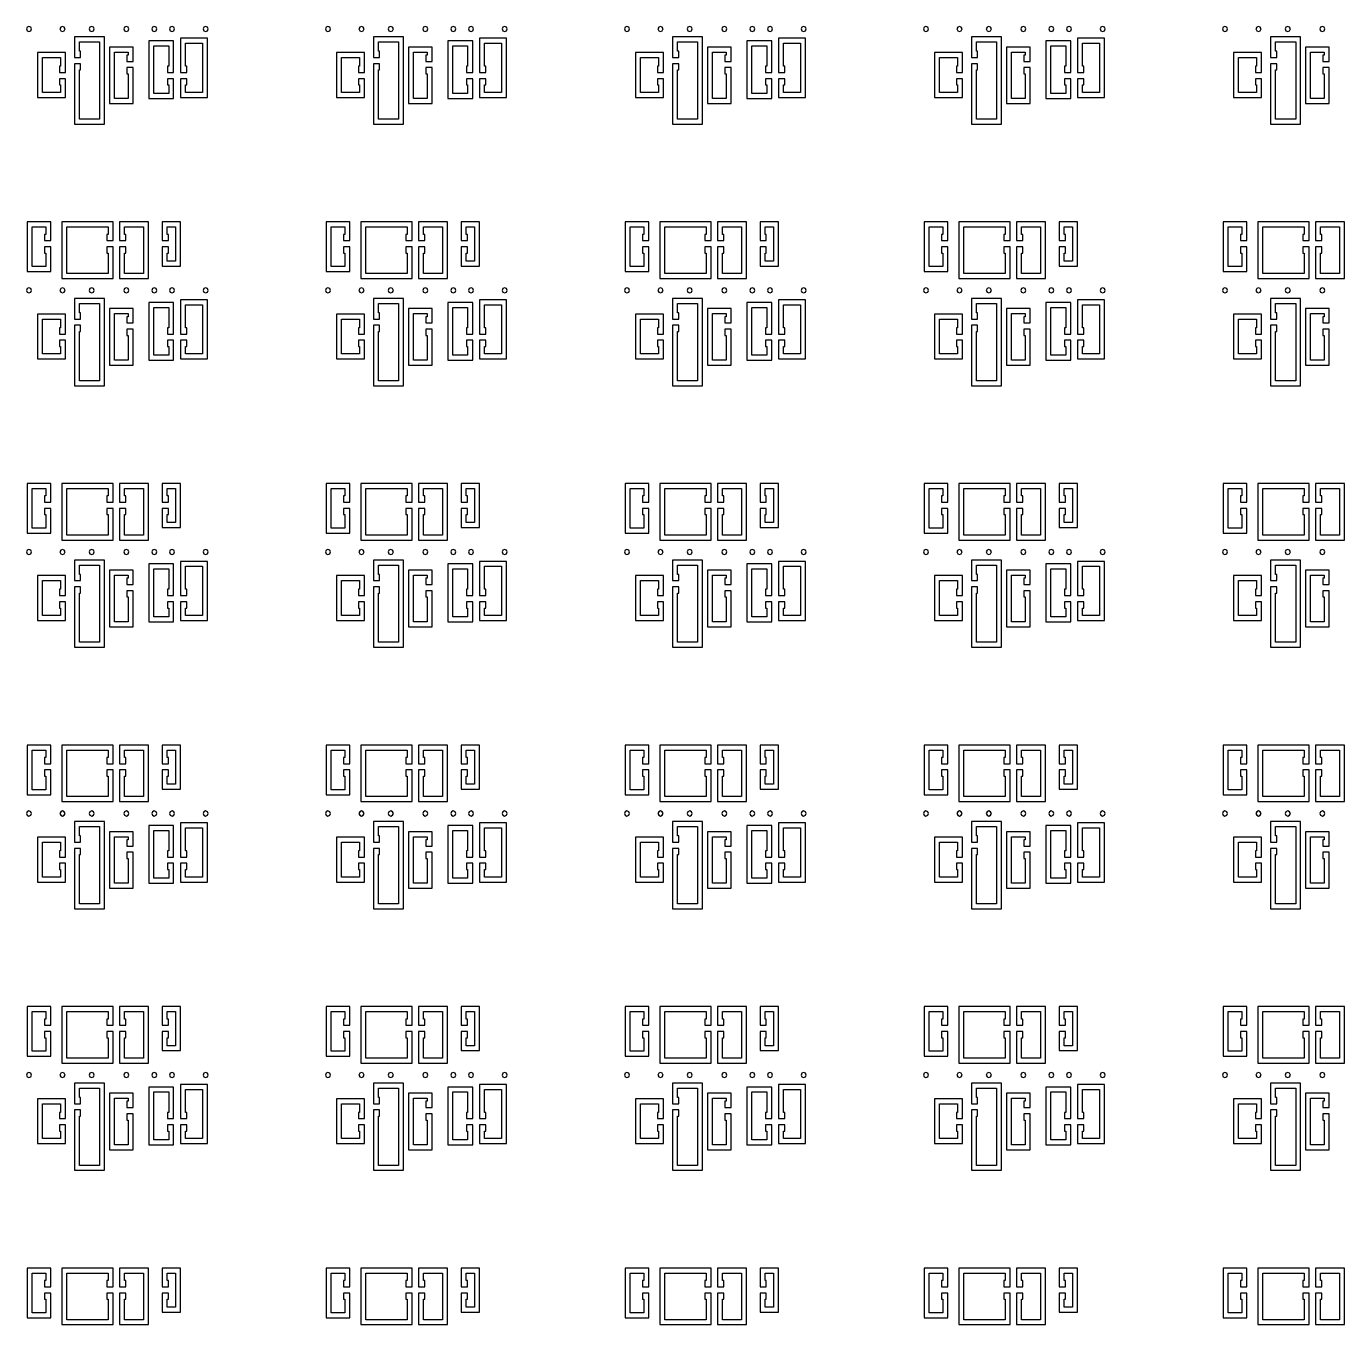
# Model space of a CAD drawing. Extents: x -100 to 100, y -100 to 100.
# Drawn here: x -16.41 to 9.39, y -50.99 to -25.56 of the extents above; entities that cross this region are included whole.
import ezdxf

# ---------------------------------------------------------------- set-up
doc = ezdxf.new("R2010")
doc.units = 0
doc.layers.add('L3', color=7, linetype='continuous')

# ---------------------------------------------------------------- blocks, each defined once
blk = doc.blocks.new('LDI_XFB44-1600-011_L3_B1')
at = {"layer": 'L3'}
for points in [[(-16.302, -55.876), (-16.302, -55.098), (-16.033, -55.098), (-16.033, -55.244), (-16.057, -55.244), (-16.057, -55.366), (-15.935, -55.366), (-15.935, -55), (-16.4, -55), (-16.4, -55.973), (-15.935, -55.973), (-15.935, -55.488), (-16.057, -55.488), (-16.057, -55.61), (-16.033, -55.61), (-16.033, -55.876), (-16.302, -55.876)], [(-14.814, -56.01), (-15.624, -56.01), (-15.624, -55.098), (-14.814, -55.098), (-14.814, -55.244), (-14.839, -55.244), (-14.839, -55.366), (-14.717, -55.366), (-14.717, -55), (-15.721, -55), (-15.721, -56.107), (-14.717, -56.107), (-14.717, -55.488), (-14.839, -55.488), (-14.839, -55.61), (-14.814, -55.61), (-14.814, -56.01)], [(-14.491, -56.01), (-14.491, -55.61), (-14.467, -55.61), (-14.467, -55.488), (-14.589, -55.488), (-14.589, -56.107), (-14.02, -56.107), (-14.02, -55), (-14.589, -55), (-14.589, -55.366), (-14.467, -55.366), (-14.467, -55.244), (-14.491, -55.244), (-14.491, -55.098), (-14.118, -55.098), (-14.118, -56.01), (-14.491, -56.01)], [(-13.658, -55.766), (-13.658, -55.61), (-13.634, -55.61), (-13.634, -55.488), (-13.756, -55.488), (-13.756, -55.863), (-13.395, -55.863), (-13.395, -55), (-13.756, -55), (-13.756, -55.366), (-13.634, -55.366), (-13.634, -55.244), (-13.658, -55.244), (-13.658, -55.098), (-13.492, -55.098), (-13.492, -55.766), (-13.658, -55.766)], [(-10.449, -55.876), (-10.449, -55.098), (-10.179, -55.098), (-10.179, -55.244), (-10.203, -55.244), (-10.203, -55.366), (-10.081, -55.366), (-10.081, -55), (-10.546, -55), (-10.546, -55.973), (-10.081, -55.973), (-10.081, -55.488), (-10.203, -55.488), (-10.203, -55.61), (-10.179, -55.61), (-10.179, -55.876), (-10.449, -55.876)], [(-8.961, -56.01), (-9.77, -56.01), (-9.77, -55.098), (-8.961, -55.098), (-8.961, -55.244), (-8.985, -55.244), (-8.985, -55.366), (-8.863, -55.366), (-8.863, -55), (-9.868, -55), (-9.868, -56.107), (-8.863, -56.107), (-8.863, -55.488), (-8.985, -55.488), (-8.985, -55.61), (-8.961, -55.61), (-8.961, -56.01)], [(-8.638, -56.01), (-8.638, -55.61), (-8.613, -55.61), (-8.613, -55.488), (-8.735, -55.488), (-8.735, -56.107), (-8.167, -56.107), (-8.167, -55), (-8.735, -55), (-8.735, -55.366), (-8.613, -55.366), (-8.613, -55.244), (-8.638, -55.244), (-8.638, -55.098), (-8.264, -55.098), (-8.264, -56.01), (-8.638, -56.01)], [(-7.805, -55.766), (-7.805, -55.61), (-7.78, -55.61), (-7.78, -55.488), (-7.902, -55.488), (-7.902, -55.863), (-7.541, -55.863), (-7.541, -55), (-7.902, -55), (-7.902, -55.366), (-7.78, -55.366), (-7.78, -55.244), (-7.805, -55.244), (-7.805, -55.098), (-7.638, -55.098), (-7.638, -55.766), (-7.805, -55.766)], [(-4.595, -55.876), (-4.595, -55.098), (-4.325, -55.098), (-4.325, -55.244), (-4.35, -55.244), (-4.35, -55.366), (-4.228, -55.366), (-4.228, -55), (-4.693, -55), (-4.693, -55.973), (-4.228, -55.973), (-4.228, -55.488), (-4.35, -55.488), (-4.35, -55.61), (-4.325, -55.61), (-4.325, -55.876), (-4.595, -55.876)], [(-3.107, -56.01), (-3.916, -56.01), (-3.916, -55.098), (-3.107, -55.098), (-3.107, -55.244), (-3.131, -55.244), (-3.131, -55.366), (-3.01, -55.366), (-3.01, -55), (-4.014, -55), (-4.014, -56.107), (-3.01, -56.107), (-3.01, -55.488), (-3.131, -55.488), (-3.131, -55.61), (-3.107, -55.61), (-3.107, -56.01)], [(-2.784, -56.01), (-2.784, -55.61), (-2.76, -55.61), (-2.76, -55.488), (-2.882, -55.488), (-2.882, -56.107), (-2.313, -56.107), (-2.313, -55), (-2.882, -55), (-2.882, -55.366), (-2.76, -55.366), (-2.76, -55.244), (-2.784, -55.244), (-2.784, -55.098), (-2.411, -55.098), (-2.411, -56.01), (-2.784, -56.01)], [(-1.951, -55.766), (-1.951, -55.61), (-1.927, -55.61), (-1.927, -55.488), (-2.049, -55.488), (-2.049, -55.863), (-1.687, -55.863), (-1.687, -55), (-2.049, -55), (-2.049, -55.366), (-1.927, -55.366), (-1.927, -55.244), (-1.951, -55.244), (-1.951, -55.098), (-1.785, -55.098), (-1.785, -55.766), (-1.951, -55.766)], [(1.259, -55.876), (1.259, -55.098), (1.528, -55.098), (1.528, -55.244), (1.504, -55.244), (1.504, -55.366), (1.626, -55.366), (1.626, -55), (1.161, -55), (1.161, -55.973), (1.626, -55.973), (1.626, -55.488), (1.504, -55.488), (1.504, -55.61), (1.528, -55.61), (1.528, -55.876), (1.259, -55.876)], [(2.747, -56.01), (1.937, -56.01), (1.937, -55.098), (2.747, -55.098), (2.747, -55.244), (2.722, -55.244), (2.722, -55.366), (2.844, -55.366), (2.844, -55), (1.84, -55), (1.84, -56.107), (2.844, -56.107), (2.844, -55.488), (2.722, -55.488), (2.722, -55.61), (2.747, -55.61), (2.747, -56.01)], [(3.07, -56.01), (3.07, -55.61), (3.094, -55.61), (3.094, -55.488), (2.972, -55.488), (2.972, -56.107), (3.541, -56.107), (3.541, -55), (2.972, -55), (2.972, -55.366), (3.094, -55.366), (3.094, -55.244), (3.07, -55.244), (3.07, -55.098), (3.443, -55.098), (3.443, -56.01), (3.07, -56.01)], [(3.903, -55.766), (3.903, -55.61), (3.927, -55.61), (3.927, -55.488), (3.805, -55.488), (3.805, -55.863), (4.166, -55.863), (4.166, -55), (3.805, -55), (3.805, -55.366), (3.927, -55.366), (3.927, -55.244), (3.903, -55.244), (3.903, -55.098), (4.069, -55.098), (4.069, -55.766), (3.903, -55.766)], [(7.112, -55.876), (7.112, -55.098), (7.382, -55.098), (7.382, -55.244), (7.358, -55.244), (7.358, -55.366), (7.48, -55.366), (7.48, -55), (7.015, -55), (7.015, -55.973), (7.48, -55.973), (7.48, -55.488), (7.358, -55.488), (7.358, -55.61), (7.382, -55.61), (7.382, -55.876), (7.112, -55.876)], [(8.6, -56.01), (7.791, -56.01), (7.791, -55.098), (8.6, -55.098), (8.6, -55.244), (8.576, -55.244), (8.576, -55.366), (8.698, -55.366), (8.698, -55), (7.693, -55), (7.693, -56.107), (8.698, -56.107), (8.698, -55.488), (8.576, -55.488), (8.576, -55.61), (8.6, -55.61), (8.6, -56.01)], [(8.923, -56.01), (8.923, -55.61), (8.948, -55.61), (8.948, -55.488), (8.826, -55.488), (8.826, -56.107), (9.394, -56.107), (9.394, -55), (8.826, -55), (8.826, -55.366), (8.948, -55.366), (8.948, -55.244), (8.923, -55.244), (8.923, -55.098), (9.297, -55.098), (9.297, -56.01), (8.923, -56.01)], [(-16.399, -56.377), (-16.363, -56.391), (-16.328, -56.377), (-16.313, -56.341), (-16.328, -56.306), (-16.363, -56.292), (-16.399, -56.306), (-16.413, -56.341), (-16.399, -56.377)], [(-15.756, -56.341), (-15.741, -56.377), (-15.706, -56.391), (-15.671, -56.377), (-15.656, -56.341), (-15.671, -56.306), (-15.706, -56.292), (-15.741, -56.306), (-15.756, -56.341)], [(-15.472, -57.024), (-15.472, -58.207), (-14.881, -58.207), (-14.881, -56.5), (-15.472, -56.5), (-15.472, -56.902), (-15.351, -56.902), (-15.351, -56.78), (-15.375, -56.78), (-15.375, -56.598), (-14.979, -56.598), (-14.979, -58.11), (-15.375, -58.11), (-15.375, -57.146), (-15.351, -57.146), (-15.351, -57.024), (-15.472, -57.024)], [(-15.168, -56.377), (-15.133, -56.391), (-15.098, -56.377), (-15.083, -56.341), (-15.098, -56.306), (-15.133, -56.292), (-15.168, -56.306), (-15.183, -56.341), (-15.168, -56.377)], [(-14.421, -56.377), (-14.406, -56.341), (-14.421, -56.306), (-14.456, -56.292), (-14.491, -56.306), (-14.506, -56.341), (-14.491, -56.377), (-14.456, -56.391), (-14.421, -56.377)], [(-13.96, -56.341), (-13.945, -56.377), (-13.91, -56.391), (-13.874, -56.377), (-13.86, -56.341), (-13.874, -56.306), (-13.91, -56.292), (-13.945, -56.306), (-13.96, -56.341)], [(-13.597, -56.306), (-13.612, -56.341), (-13.597, -56.377), (-13.562, -56.391), (-13.527, -56.377), (-13.512, -56.341), (-13.527, -56.306), (-13.562, -56.292), (-13.597, -56.306)], [(-12.87, -56.306), (-12.905, -56.292), (-12.94, -56.306), (-12.955, -56.341), (-12.94, -56.377), (-12.905, -56.391), (-12.87, -56.377), (-12.855, -56.341), (-12.87, -56.306)], [(-10.545, -56.377), (-10.51, -56.391), (-10.474, -56.377), (-10.46, -56.341), (-10.474, -56.306), (-10.51, -56.292), (-10.545, -56.306), (-10.56, -56.341), (-10.545, -56.377)], [(-9.902, -56.341), (-9.888, -56.377), (-9.853, -56.391), (-9.817, -56.377), (-9.803, -56.341), (-9.817, -56.306), (-9.853, -56.292), (-9.888, -56.306), (-9.902, -56.341)], [(-9.619, -57.024), (-9.619, -58.207), (-9.028, -58.207), (-9.028, -56.5), (-9.619, -56.5), (-9.619, -56.902), (-9.497, -56.902), (-9.497, -56.78), (-9.521, -56.78), (-9.521, -56.598), (-9.125, -56.598), (-9.125, -58.11), (-9.521, -58.11), (-9.521, -57.146), (-9.497, -57.146), (-9.497, -57.024), (-9.619, -57.024)], [(-9.315, -56.377), (-9.279, -56.391), (-9.244, -56.377), (-9.229, -56.341), (-9.244, -56.306), (-9.279, -56.292), (-9.315, -56.306), (-9.329, -56.341), (-9.315, -56.377)], [(-8.567, -56.377), (-8.553, -56.341), (-8.567, -56.306), (-8.603, -56.292), (-8.638, -56.306), (-8.652, -56.341), (-8.638, -56.377), (-8.603, -56.391), (-8.567, -56.377)], [(-8.106, -56.341), (-8.091, -56.377), (-8.056, -56.391), (-8.021, -56.377), (-8.006, -56.341), (-8.021, -56.306), (-8.056, -56.292), (-8.091, -56.306), (-8.106, -56.341)], [(-7.744, -56.306), (-7.758, -56.341), (-7.744, -56.377), (-7.708, -56.391), (-7.673, -56.377), (-7.659, -56.341), (-7.673, -56.306), (-7.708, -56.292), (-7.744, -56.306)], [(-7.016, -56.306), (-7.051, -56.292), (-7.087, -56.306), (-7.101, -56.341), (-7.087, -56.377), (-7.051, -56.391), (-7.016, -56.377), (-7.001, -56.341), (-7.016, -56.306)], [(-4.691, -56.377), (-4.656, -56.391), (-4.621, -56.377), (-4.606, -56.341), (-4.621, -56.306), (-4.656, -56.292), (-4.691, -56.306), (-4.706, -56.341), (-4.691, -56.377)], [(-4.049, -56.341), (-4.034, -56.377), (-3.999, -56.391), (-3.964, -56.377), (-3.949, -56.341), (-3.964, -56.306), (-3.999, -56.292), (-4.034, -56.306), (-4.049, -56.341)], [(-3.765, -57.024), (-3.765, -58.207), (-3.174, -58.207), (-3.174, -56.5), (-3.765, -56.5), (-3.765, -56.902), (-3.643, -56.902), (-3.643, -56.78), (-3.668, -56.78), (-3.668, -56.598), (-3.272, -56.598), (-3.272, -58.11), (-3.668, -58.11), (-3.668, -57.146), (-3.643, -57.146), (-3.643, -57.024), (-3.765, -57.024)], [(-3.461, -56.377), (-3.426, -56.391), (-3.39, -56.377), (-3.376, -56.341), (-3.39, -56.306), (-3.426, -56.292), (-3.461, -56.306), (-3.476, -56.341), (-3.461, -56.377)], [(-2.714, -56.377), (-2.699, -56.341), (-2.714, -56.306), (-2.749, -56.292), (-2.784, -56.306), (-2.799, -56.341), (-2.784, -56.377), (-2.749, -56.391), (-2.714, -56.377)], [(-2.252, -56.341), (-2.238, -56.377), (-2.202, -56.391), (-2.167, -56.377), (-2.152, -56.341), (-2.167, -56.306), (-2.202, -56.292), (-2.238, -56.306), (-2.252, -56.341)], [(-1.89, -56.306), (-1.905, -56.341), (-1.89, -56.377), (-1.855, -56.391), (-1.82, -56.377), (-1.805, -56.341), (-1.82, -56.306), (-1.855, -56.292), (-1.89, -56.306)], [(-1.162, -56.306), (-1.198, -56.292), (-1.233, -56.306), (-1.248, -56.341), (-1.233, -56.377), (-1.198, -56.391), (-1.162, -56.377), (-1.148, -56.341), (-1.162, -56.306)], [(1.162, -56.377), (1.198, -56.391), (1.233, -56.377), (1.248, -56.341), (1.233, -56.306), (1.198, -56.292), (1.162, -56.306), (1.148, -56.341), (1.162, -56.377)], [(1.805, -56.341), (1.82, -56.377), (1.855, -56.391), (1.89, -56.377), (1.905, -56.341), (1.89, -56.306), (1.855, -56.292), (1.82, -56.306), (1.805, -56.341)], [(2.088, -57.024), (2.088, -58.207), (2.68, -58.207), (2.68, -56.5), (2.088, -56.5), (2.088, -56.902), (2.21, -56.902), (2.21, -56.78), (2.186, -56.78), (2.186, -56.598), (2.582, -56.598), (2.582, -58.11), (2.186, -58.11), (2.186, -57.146), (2.21, -57.146), (2.21, -57.024), (2.088, -57.024)], [(2.393, -56.377), (2.428, -56.391), (2.463, -56.377), (2.478, -56.341), (2.463, -56.306), (2.428, -56.292), (2.393, -56.306), (2.378, -56.341), (2.393, -56.377)], [(3.14, -56.377), (3.155, -56.341), (3.14, -56.306), (3.105, -56.292), (3.07, -56.306), (3.055, -56.341), (3.07, -56.377), (3.105, -56.391), (3.14, -56.377)], [(3.601, -56.341), (3.616, -56.377), (3.651, -56.391), (3.687, -56.377), (3.701, -56.341), (3.687, -56.306), (3.651, -56.292), (3.616, -56.306), (3.601, -56.341)], [(3.964, -56.306), (3.949, -56.341), (3.964, -56.377), (3.999, -56.391), (4.034, -56.377), (4.049, -56.341), (4.034, -56.306), (3.999, -56.292), (3.964, -56.306)], [(4.691, -56.306), (4.656, -56.292), (4.621, -56.306), (4.606, -56.341), (4.621, -56.377), (4.656, -56.391), (4.691, -56.377), (4.706, -56.341), (4.691, -56.306)], [(7.016, -56.377), (7.051, -56.391), (7.087, -56.377), (7.101, -56.341), (7.087, -56.306), (7.051, -56.292), (7.016, -56.306), (7.001, -56.341), (7.016, -56.377)], [(7.659, -56.341), (7.673, -56.377), (7.708, -56.391), (7.744, -56.377), (7.758, -56.341), (7.744, -56.306), (7.708, -56.292), (7.673, -56.306), (7.659, -56.341)], [(7.942, -57.024), (7.942, -58.207), (8.533, -58.207), (8.533, -56.5), (7.942, -56.5), (7.942, -56.902), (8.064, -56.902), (8.064, -56.78), (8.04, -56.78), (8.04, -56.598), (8.436, -56.598), (8.436, -58.11), (8.04, -58.11), (8.04, -57.146), (8.064, -57.146), (8.064, -57.024), (7.942, -57.024)], [(8.246, -56.377), (8.282, -56.391), (8.317, -56.377), (8.332, -56.341), (8.317, -56.306), (8.282, -56.292), (8.246, -56.306), (8.232, -56.341), (8.246, -56.377)], [(8.994, -56.377), (9.008, -56.341), (8.994, -56.306), (8.958, -56.292), (8.923, -56.306), (8.909, -56.341), (8.923, -56.377), (8.958, -56.391), (8.994, -56.377)], [(-14.445, -57.1), (-14.445, -57.222), (-14.421, -57.222), (-14.421, -57.707), (-14.688, -57.707), (-14.688, -56.795), (-14.421, -56.795), (-14.421, -56.856), (-14.445, -56.856), (-14.445, -56.978), (-14.323, -56.978), (-14.323, -56.698), (-14.785, -56.698), (-14.785, -57.805), (-14.323, -57.805), (-14.323, -57.1), (-14.445, -57.1)], [(-13.627, -56.673), (-13.627, -57.073), (-13.652, -57.073), (-13.652, -57.195), (-13.53, -57.195), (-13.53, -56.576), (-14.018, -56.576), (-14.018, -57.707), (-13.53, -57.707), (-13.53, -57.317), (-13.652, -57.317), (-13.652, -57.439), (-13.627, -57.439), (-13.627, -57.61), (-13.921, -57.61), (-13.921, -56.673), (-13.627, -56.673)], [(-13.297, -57.073), (-13.297, -56.622), (-12.966, -56.622), (-12.966, -57.585), (-13.297, -57.585), (-13.297, -57.439), (-13.272, -57.439), (-13.272, -57.317), (-13.394, -57.317), (-13.394, -57.683), (-12.868, -57.683), (-12.868, -56.525), (-13.394, -56.525), (-13.394, -57.195), (-13.272, -57.195), (-13.272, -57.073), (-13.297, -57.073)], [(-8.591, -57.1), (-8.591, -57.222), (-8.567, -57.222), (-8.567, -57.707), (-8.834, -57.707), (-8.834, -56.795), (-8.567, -56.795), (-8.567, -56.856), (-8.591, -56.856), (-8.591, -56.978), (-8.469, -56.978), (-8.469, -56.698), (-8.932, -56.698), (-8.932, -57.805), (-8.469, -57.805), (-8.469, -57.1), (-8.591, -57.1)], [(-7.774, -56.673), (-7.774, -57.073), (-7.798, -57.073), (-7.798, -57.195), (-7.676, -57.195), (-7.676, -56.576), (-8.164, -56.576), (-8.164, -57.707), (-7.676, -57.707), (-7.676, -57.317), (-7.798, -57.317), (-7.798, -57.439), (-7.774, -57.439), (-7.774, -57.61), (-8.067, -57.61), (-8.067, -56.673), (-7.774, -56.673)], [(-7.443, -57.073), (-7.443, -56.622), (-7.112, -56.622), (-7.112, -57.585), (-7.443, -57.585), (-7.443, -57.439), (-7.419, -57.439), (-7.419, -57.317), (-7.541, -57.317), (-7.541, -57.683), (-7.015, -57.683), (-7.015, -56.525), (-7.541, -56.525), (-7.541, -57.195), (-7.419, -57.195), (-7.419, -57.073), (-7.443, -57.073)], [(-2.738, -57.1), (-2.738, -57.222), (-2.713, -57.222), (-2.713, -57.707), (-2.98, -57.707), (-2.98, -56.795), (-2.713, -56.795), (-2.713, -56.856), (-2.738, -56.856), (-2.738, -56.978), (-2.616, -56.978), (-2.616, -56.698), (-3.078, -56.698), (-3.078, -57.805), (-2.616, -57.805), (-2.616, -57.1), (-2.738, -57.1)], [(-1.92, -56.673), (-1.92, -57.073), (-1.944, -57.073), (-1.944, -57.195), (-1.822, -57.195), (-1.822, -56.576), (-2.311, -56.576), (-2.311, -57.707), (-1.822, -57.707), (-1.822, -57.317), (-1.944, -57.317), (-1.944, -57.439), (-1.92, -57.439), (-1.92, -57.61), (-2.213, -57.61), (-2.213, -56.673), (-1.92, -56.673)], [(-1.589, -57.073), (-1.589, -56.622), (-1.259, -56.622), (-1.259, -57.585), (-1.589, -57.585), (-1.589, -57.439), (-1.565, -57.439), (-1.565, -57.317), (-1.687, -57.317), (-1.687, -57.683), (-1.161, -57.683), (-1.161, -56.525), (-1.687, -56.525), (-1.687, -57.195), (-1.565, -57.195), (-1.565, -57.073), (-1.589, -57.073)], [(3.116, -57.1), (3.116, -57.222), (3.14, -57.222), (3.14, -57.707), (2.873, -57.707), (2.873, -56.795), (3.14, -56.795), (3.14, -56.856), (3.116, -56.856), (3.116, -56.978), (3.238, -56.978), (3.238, -56.698), (2.776, -56.698), (2.776, -57.805), (3.238, -57.805), (3.238, -57.1), (3.116, -57.1)], [(3.934, -56.673), (3.934, -57.073), (3.909, -57.073), (3.909, -57.195), (4.031, -57.195), (4.031, -56.576), (3.543, -56.576), (3.543, -57.707), (4.031, -57.707), (4.031, -57.317), (3.909, -57.317), (3.909, -57.439), (3.934, -57.439), (3.934, -57.61), (3.64, -57.61), (3.64, -56.673), (3.934, -56.673)], [(4.264, -57.073), (4.264, -56.622), (4.595, -56.622), (4.595, -57.585), (4.264, -57.585), (4.264, -57.439), (4.289, -57.439), (4.289, -57.317), (4.167, -57.317), (4.167, -57.683), (4.693, -57.683), (4.693, -56.525), (4.167, -56.525), (4.167, -57.195), (4.289, -57.195), (4.289, -57.073), (4.264, -57.073)], [(8.97, -57.1), (8.97, -57.222), (8.994, -57.222), (8.994, -57.707), (8.727, -57.707), (8.727, -56.795), (8.994, -56.795), (8.994, -56.856), (8.97, -56.856), (8.97, -56.978), (9.092, -56.978), (9.092, -56.698), (8.629, -56.698), (8.629, -57.805), (9.092, -57.805), (9.092, -57.1), (8.97, -57.1)], [(-15.767, -57.073), (-15.767, -57.195), (-15.645, -57.195), (-15.645, -56.805), (-16.198, -56.805), (-16.198, -57.683), (-15.645, -57.683), (-15.645, -57.317), (-15.767, -57.317), (-15.767, -57.439), (-15.743, -57.439), (-15.743, -57.585), (-16.1, -57.585), (-16.1, -56.902), (-15.743, -56.902), (-15.743, -57.073), (-15.767, -57.073)], [(-9.913, -57.073), (-9.913, -57.195), (-9.792, -57.195), (-9.792, -56.805), (-10.344, -56.805), (-10.344, -57.683), (-9.792, -57.683), (-9.792, -57.317), (-9.913, -57.317), (-9.913, -57.439), (-9.889, -57.439), (-9.889, -57.585), (-10.247, -57.585), (-10.247, -56.902), (-9.889, -56.902), (-9.889, -57.073), (-9.913, -57.073)], [(-4.06, -57.073), (-4.06, -57.195), (-3.938, -57.195), (-3.938, -56.805), (-4.49, -56.805), (-4.49, -57.683), (-3.938, -57.683), (-3.938, -57.317), (-4.06, -57.317), (-4.06, -57.439), (-4.035, -57.439), (-4.035, -57.585), (-4.393, -57.585), (-4.393, -56.902), (-4.035, -56.902), (-4.035, -57.073), (-4.06, -57.073)], [(1.794, -57.073), (1.794, -57.195), (1.916, -57.195), (1.916, -56.805), (1.363, -56.805), (1.363, -57.683), (1.916, -57.683), (1.916, -57.317), (1.794, -57.317), (1.794, -57.439), (1.818, -57.439), (1.818, -57.585), (1.461, -57.585), (1.461, -56.902), (1.818, -56.902), (1.818, -57.073), (1.794, -57.073)], [(7.647, -57.073), (7.647, -57.195), (7.769, -57.195), (7.769, -56.805), (7.217, -56.805), (7.217, -57.683), (7.769, -57.683), (7.769, -57.317), (7.647, -57.317), (7.647, -57.439), (7.672, -57.439), (7.672, -57.585), (7.314, -57.585), (7.314, -56.902), (7.672, -56.902), (7.672, -57.073), (7.647, -57.073)]]:
    blk.add_lwpolyline(points, close=True, dxfattribs=at)

msp = doc.modelspace()

# ---------------------------------------------------------------- block references
at = {"layer": 'L3'}
for p in [(0, 30.732), (0, 25.61), (0, 20.488), (0, 15.366), (0, 10.244), (0, 5.122)]:
    msp.add_blockref('LDI_XFB44-1600-011_L3_B1', p, dxfattribs=at)

doc.saveas('drawing.dxf')
